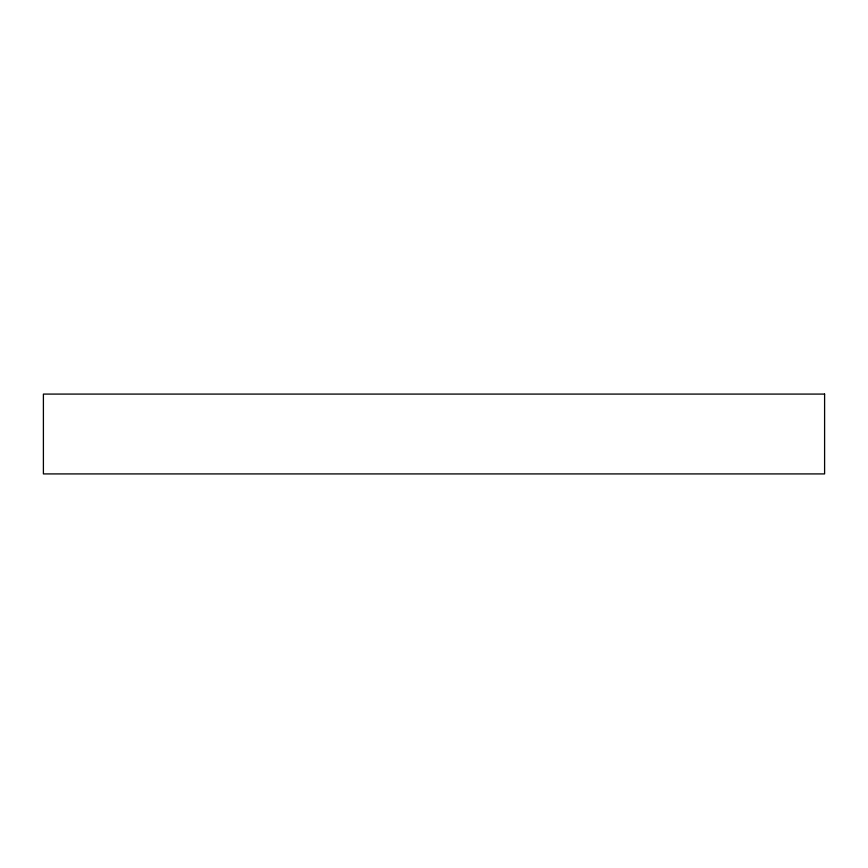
<?xml version="1.0" encoding="UTF-8"?>
<svg xmlns="http://www.w3.org/2000/svg" width="868" height="868" viewBox="0 0 868 868"><rect width="100%" height="100%" fill="white"/><g stroke="black" fill="none" stroke-linecap="round" stroke-linejoin="round"><path stroke-width="1.3" d="M824.6 394.083L43.4 394.083L43.4 473.917L824.6 473.917L824.6 394.083"/></g></svg>
